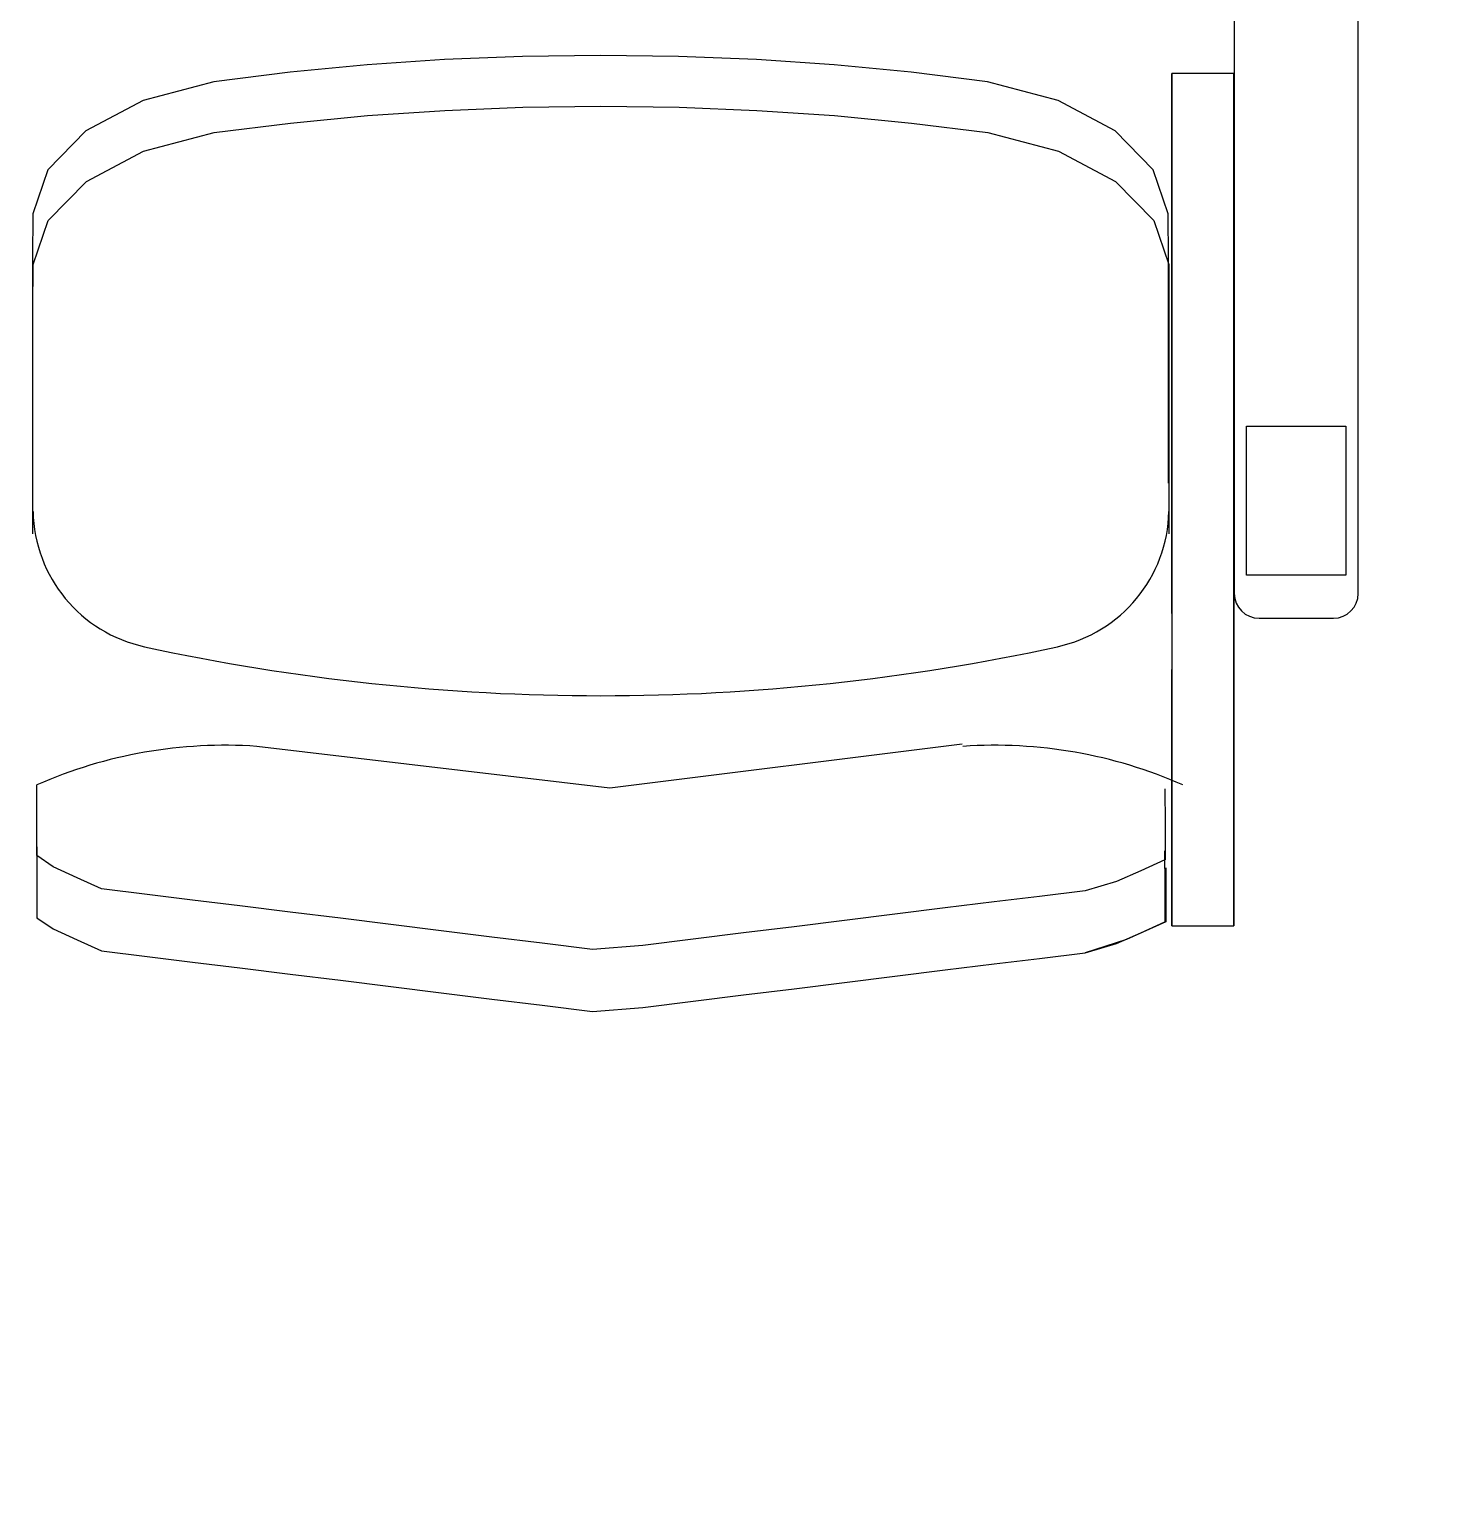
# Model space of a CAD drawing. Header units: millimetres. Extents: x 1210 to 64966, y 534 to 90439.
# Drawn here: x 5547 to 6666, y 43403 to 44565 of the extents above; entities that cross this region are included whole.
import ezdxf

# ---------------------------------------------------------------- set-up
doc = ezdxf.new("R2010")
doc.units = ezdxf.units.MM
doc.layers.add('ARREDI', color=8, linetype='Continuous')
doc.layers.add('RETINI', color=8, linetype='Continuous')

msp = doc.modelspace()

# ---------------------------------------------------------------- hatches: boundary and pattern name
at = {"layer": 'RETINI'}
h = msp.add_hatch(dxfattribs=at)
h.set_pattern_fill('ANSI31', color=256, scale=990, angle=270, style=0)
h.set_pattern_definition([(315, (-385059.34, 422084.75), (87.504464, 87.504464), [])])
h.paths.add_polyline_path([(19624, 32169, 1), (19624, 31670.1, 1)])
h.paths.add_polyline_path([(28336, 31670.1, 1), (28336, 32169, 1)])
h.paths.add_polyline_path([(18881.5, 15334.9), (18881.5, 13948.9), (20267.5, 13948.9), (20267.5, 15334.9)])
h.paths.add_polyline_path([(63481, 41322.4), (63481, 40431.4), (64372, 40431.4), (64372, 41322.4)])
h.paths.add_polyline_path([(63481, 32313.4), (63481, 31422.4), (64372, 31422.4), (64372, 32313.4)])
h.paths.add_polyline_path([(63481, 23700.4), (63481, 22809.4), (64372, 22809.4), (64372, 23700.4)])
h.paths.add_polyline_path([(63481, 15057.6), (63481, 14978.5), (63481, 14166.6), (64372, 14166.6), (64372, 15057.6)])
h.paths.add_polyline_path([(54967, 15057.6), (54967, 14166.6), (55858, 14166.6), (55858, 15057.6)])
h.paths.add_polyline_path([(42661.3, 15057.6), (42661.3, 14562.6), (42898.9, 14562.6), (42898.9, 14820), (45067, 14820), (45067, 15057.6)])
h.paths.add_polyline_path([(42661.3, 14562.6), (42661.3, 14067.6), (45067, 14067.6), (45067, 14166.6), (45067, 14562.6)])
h.paths.add_polyline_path([(45067, 15057.6), (45067, 14166.6), (45958, 14166.6), (45958, 15057.6)])
h.paths.add_polyline_path([(45958, 15097.3), (45958, 15057.6), (45958, 14166.6), (45958, 13513.3), (46453, 13513.3), (46453, 15097.3)])
h.paths.add_polyline_path([(30811, 2316.4), (30811, 534.4), (31405, 534.4), (31405, 2316.4)])
h.paths.add_polyline_path([(35315.5, 17156.5), (35315.5, 14948.8), (36454, 14948.8), (36454, 15186.4), (35553.1, 15186.4), (35553.1, 16879.3), (37206.4, 16879.3), (37206.4, 15186.4), (37444, 15186.4), (37444, 17156.5)])
h.paths.add_polyline_path([(36454, 15186.4), (36454, 14097.4), (37543, 14097.4), (37543, 15186.4)])
h.paths.add_polyline_path([(37543, 15107.1), (37543, 14820), (38215.7, 14820), (38215.7, 14562.6), (38453.3, 14562.6), (38453.3, 15107.1)])
h.paths.add_polyline_path([(37543, 14562.6), (37543, 14097.4), (37543, 14067.6), (38453.3, 14067.6), (38453.3, 14562.6)])
h.paths.add_polyline_path([(37048, 14097.4), (37048, 11325.4), (37543, 11325.4), (37543, 14097.4)])
h.paths.add_polyline_path([(36553, 14097.4), (36553, 11325.4), (36790.6, 11325.4), (36790.6, 14097.4)])
h.paths.add_polyline_path([(36553, 11325.4), (36553, 10731.4), (38335, 10731.4), (38335, 11325.4)])
h.paths.add_polyline_path([(36553, 6820.9), (36553, 6226.9), (38335, 6226.9), (38335, 6820.9)])
h.paths.add_polyline_path([(36454, 2316.4), (36454, 1227.4), (37543, 1227.4), (37543, 2316.4)])
h.paths.add_polyline_path([(36454, 1227.4), (36454, 534.4), (37147, 534.4), (37147, 1227.4)])
h.paths.add_polyline_path([(37543, 2316.4), (37543, 1722.4), (38335, 1722.4), (38335, 2316.4)])
h.paths.add_polyline_path([(36553, 23700.4), (36553, 22809.4), (37444, 22809.4), (37444, 23700.4)], flags=17)
h.paths.add_polyline_path([(35315.5, 25581.4), (35315.5, 20878.9), (37444, 20878.9), (37444, 22809.4), (37206.4, 22809.4), (37206.4, 21116.5), (35553.1, 21116.5), (35553.1, 23700.4), (35553.1, 25343.8), (37206.4, 25343.8), (37206.4, 23700.4), (37444, 23700.4), (37444, 25581.4)])
h.paths.add_polyline_path([(10417, 41421.4), (10417, 40431.4), (11407, 40431.4), (11407, 41421.4)])
h.paths.add_polyline_path([(10714, 41627.7), (10714, 41421.4), (11110, 41421.4), (11110, 41627.7)])
h.paths.add_polyline_path([(16802.5, 41422), (16802.5, 40431.4), (17000.5, 40431.4), (19030, 40431.4), (19030, 40703), (17764, 40703), (17764, 40626.6), (17000.5, 40626.6), (17000.5, 41260.2), (17764, 41260.2), (17764, 41183.8), (19030, 41183.8), (19030, 41422)])
h.paths.add_polyline_path([(13783, 41183.8), (13783, 40703), (14624.5, 40703), (14624.5, 41183.8)], flags=16)
h.paths.add_polyline_path([(2744.5, 40703), (2744.5, 40465.4), (4724.5, 40465.4), (4724.5, 40431.4), (4922.5, 40431.4), (4922.5, 41421.4), (2744.5, 41421.4), (2744.5, 41183.8), (3961.1, 41183.8), (3961.1, 41260.2), (4724.5, 41260.2), (4724.5, 40626.6), (3961.1, 40626.6), (3961.1, 40703)])
h.paths.add_polyline_path([(6902.5, 41422), (6902.5, 40431.4), (7100.5, 40431.4), (8140, 40431.4), (8140, 41422)])
h.paths.add_polyline_path([(7100.5, 41183.8), (7942, 41183.8), (7942, 40703), (7100.5, 40703)], flags=16)
h.paths.add_polyline_path([(7100.5, 41183.8), (7100.5, 40703), (7942, 40703), (7942, 41183.8)], flags=0)
h.paths.add_polyline_path([(13585, 41422), (13585, 40431.4), (13783, 40431.4), (14822.5, 40431.4), (14822.5, 41422)])
h.paths.add_polyline_path([(13783, 40703), (13783, 41183.8), (14624.5, 41183.8), (14624.5, 40703)], flags=0)
h.paths.add_polyline_path([(20168.5, 41421.4), (20168.5, 41248.2), (20555.8, 41248.2), (20555.8, 41421.4), (20506.3, 41421.4), (20506.3, 41392.9), (20481.6, 41392.9), (20481.6, 41421.4), (20432.1, 41421.4), (20432.1, 41392.9), (20407.3, 41392.9), (20407.3, 41421.4)])
h.paths.add_polyline_path([(20407.3, 43756.7), (20407.3, 43728.1), (20357.8, 43728.1), (20357.8, 41421.4), (20407.3, 41421.4), (20407.3, 41392.9), (20432.1, 41392.9), (20432.1, 41421.4), (20481.6, 41421.4), (20481.6, 41392.9), (20506.3, 41392.9), (20506.3, 41421.4), (20555.8, 41421.4), (20555.8, 43728.1), (20506.3, 43728.1), (20506.3, 43756.7), (20481.6, 43756.7), (20481.6, 43728.1), (20432.1, 43728.1), (20432.1, 43756.7)])
h.paths.add_polyline_path([(20432.1, 46208.1), (20432.1, 46236.6), (20407.3, 46236.6), (20407.3, 46208.1), (20357.8, 46208.1), (20357.8, 43901.4), (20407.3, 43901.4), (20407.3, 43872.8), (20432.1, 43872.8), (20432.1, 43901.4), (20481.6, 43901.4), (20481.6, 43872.8), (20506.3, 43872.8), (20506.3, 43901.4), (20555.8, 43901.4), (20555.8, 46208.1), (20506.3, 46208.1), (20506.3, 46236.6), (20481.6, 46236.6), (20481.6, 46208.1)])
h.paths.add_polyline_path([(20432.1, 43901.4), (20432.1, 43872.8), (20407.3, 43872.8), (20407.3, 43901.4), (20357.8, 43901.4), (20357.8, 43728.1), (20407.3, 43728.1), (20407.3, 43756.7), (20432.1, 43756.7), (20432.1, 43728.1), (20481.6, 43728.1), (20481.6, 43756.7), (20506.3, 43756.7), (20506.3, 43728.1), (20555.8, 43728.1), (20555.8, 43901.4), (20506.3, 43901.4), (20506.3, 43872.8), (20481.6, 43872.8), (20481.6, 43901.4)])
h.paths.add_polyline_path([(20357.8, 46381.3), (20357.8, 46208.1), (20407.3, 46208.1), (20407.3, 46236.6), (20432.1, 46236.6), (20432.1, 46208.1), (20481.6, 46208.1), (20481.6, 46236.6), (20506.3, 46236.6), (20506.3, 46208.1), (20555.8, 46208.1), (20555.8, 46381.3)])
h.paths.add_polyline_path([(20357.8, 46604.1), (20357.8, 46430.8), (20555.8, 46430.8), (20555.8, 46604.1)])
h.paths.add_polyline_path([(20357.8, 49192.9), (20357.8, 49019.7), (20555.8, 49019.7), (20555.8, 49192.9)])
h.paths.add_polyline_path([(19129, 41421.4), (19129, 40431.4), (20119, 40431.4), (20119, 41421.4)])
h.paths.add_polyline_path([(22304.1, 57162.4), (22304.1, 56658.3), (23426.8, 56658.3), (23426.8, 56816.7), (22462.5, 56816.7), (22462.5, 57162.4)])
h.paths.add_polyline_path([(20357.8, 57162.4), (20357.8, 49242.4), (24260.9, 49242.4), (24260.9, 49539.4), (23664.4, 49539.4), (23664.4, 51356.3), (23426.8, 51356.3), (23426.8, 49539.4), (20654.8, 49539.4), (20654.8, 51667.7), (20654.8, 53311.3), (20753.8, 53311.3), (20753.8, 53548.9), (20654.8, 53548.9), (20654.8, 57063.4), (20654.8, 57162.4)])
h.paths.add_polyline_path([(22495, 58053.4), (22495, 57162.4), (23386, 57162.4), (23386, 58053.4)])
h.paths.add_polyline_path([(23386, 58152.4), (23386, 58053.4), (23386, 57648.4), (23559.5, 57648.4), (23559.5, 57162.4), (24054.5, 57162.4), (24054.5, 58152.4)])
h.paths.add_polyline_path([(23426.8, 57162.4), (23426.8, 57112.9), (23426.8, 56816.7), (23426.8, 56658.3), (23426.8, 52754.9), (23664.4, 52754.9), (23664.4, 55709.6), (24054.5, 55709.6), (24054.5, 57162.4)])
h.paths.add_polyline_path([(22139.8, 53548.9), (22139.8, 53311.3), (23426.8, 53311.3), (23426.8, 53548.9)], flags=17)
h.paths.add_polyline_path([(12397, 58053.4), (12397, 57162.4), (13288, 57162.4), (13288, 58053.4)])
h.paths.add_polyline_path([(13288, 57400), (13288, 57162.4), (22495, 57162.4), (22495, 57400)])
h.paths.add_polyline_path([(13288, 58152.4), (13288, 58053.4), (13288, 57648.4), (22495, 57648.4), (22495, 58053.4), (22495, 58152.4)])
h.paths.add_polyline_path([(2596, 58152.4), (2596, 58053.4), (2596, 57648.4), (12397, 57648.4), (12397, 58053.4), (12397, 58152.4)])
h.paths.add_polyline_path([(1705, 57162.4), (1507, 57162.4), (1507, 55295.4), (2695, 55295.4), (2695, 57162.4), (12397, 57162.4), (12397, 57400), (2596, 57400), (2596, 57162.4), (2457.4, 57162.4), (2457.4, 55542.9), (2002, 55542.9), (2002, 57162.4)])
h.paths.add_polyline_path([(33493.9, 41708.5), (33493.9, 41421.4), (34087.9, 41421.4), (34087.9, 41708.5)], flags=17)
h.paths.add_polyline_path([(27742, 41708.5), (27742, 41421.4), (28092.4, 41421.4), (28092.4, 41627.7), (28488.4, 41627.7), (28488.4, 41421.4), (28831, 41421.4), (33493.9, 41421.4), (33493.9, 41708.5)], flags=17)
h.paths.add_polyline_path([(27841, 41421.4), (27841, 40431.4), (28831, 40431.4), (28831, 41421.4)], flags=17)
h.paths.add_polyline_path([(37910, 57063.4), (37910, 56063.5), (37206.4, 56063.5), (37206.4, 55092.9), (34375, 55092.9), (34375, 54855.3), (37444, 54855.3), (37444, 55825.9), (37493.5, 55825.9), (38147.6, 55825.9), (38147.6, 57063.4)])
h.paths.add_polyline_path([(36553, 50331.4), (36553, 49440.4), (37444, 49440.4), (37444, 50331.4)])
h.paths.add_polyline_path([(36553, 52736.7), (36553, 50331.4), (36681.7, 50331.4), (36681.7, 52736.7)], flags=17)
h.paths.add_polyline_path([(36040.9, 52974.3), (36040.9, 52736.7), (37206.4, 52736.7), (37206.4, 50331.4), (37444, 50331.4), (37444, 52974.3)])
h.paths.add_polyline_path([(36553, 46472.6), (36553, 44318), (36682.1, 44318.3), (36683.5, 46615.2)])
h.paths.add_polyline_path([(37315.3, 47306.1), (37315.3, 44318), (37493.5, 44318), (37493.5, 47501)])
h.paths.add_polyline_path([(37206.4, 47187.1), (37206.4, 44318), (37315.3, 44318), (37315.3, 47306.1)])
h.paths.add_polyline_path([(36553, 49440.4), (36553, 46472.6), (37444, 47446.9), (37444, 49440.4), (37206.4, 49440.4), (37206.4, 47480.5), (36681.7, 46906.7), (36681.7, 49440.4)])
h.paths.add_polyline_path([(36553, 44318), (36553, 41322.4), (36681.7, 41322.4), (36681.7, 43128.7), (36681.7, 43762.3), (36681.7, 44120), (37206.4, 44120), (37206.4, 43844.6), (37315.3, 43844.6), (37315.3, 44318), (37206.4, 44318)])
h.paths.add_polyline_path([(37315.3, 44318), (37315.3, 43844.6), (37343.5, 43844.6), (37343.5, 43046.4), (37206.4, 43046.4), (37206.4, 41322.4), (37444, 41322.4), (37444, 44318)])
h.paths.add_polyline_path([(36553, 41322.4), (36553, 41316.1), (36553, 40431.4), (36559.4, 40431.4), (37444, 40431.4), (37444, 41322.4)])
h.paths.add_polyline_path([(37206.4, 36562.4), (37206.4, 32313.4), (37315.3, 32313.4), (37315.3, 36562.4)], flags=16)
h.paths.add_polyline_path([(35553.1, 38194), (35553.1, 40431.4), (35266, 40431.4), (35266, 37956.4), (35424.4, 37956.4), (35424.4, 34194.4), (35315.5, 34194.4), (35315.5, 29343.4), (37444, 29343.4), (37444, 31422.4), (37206.4, 31422.4), (37206.4, 29581), (35553.1, 29581), (35553.1, 33956.8), (35662, 33956.8), (35662, 38194)])
h.paths.add_polyline_path([(36553, 32313.4), (36553, 31422.4), (37444, 31422.4), (37444, 32313.4)], flags=17)
h.paths.add_polyline_path([(37206.4, 40431.4), (37206.4, 37360.5), (37343.5, 37360.5), (37343.5, 36562.4), (37315.3, 36562.4), (37315.3, 32313.4), (37444, 32313.4), (37444, 40431.4)], flags=16)
h.paths.add_polyline_path([(28092.4, 53804.1), (28092.4, 53311.3), (30424.9, 53311.3), (30424.9, 53053.7), (30662.5, 53053.7), (30662.5, 53311.3), (34087.9, 53311.3), (34087.9, 53548.9), (30761.5, 53548.9), (30761.5, 53804.1), (30523.9, 53804.1), (30523.9, 53548.9), (28330, 53548.9), (28330, 53804.1)], flags=17)
h.paths.add_polyline_path([(30523.9, 57112.9), (30523.9, 55190.1), (30761.5, 55190.1), (30761.5, 57112.9)], flags=17)
h.paths.add_polyline_path([(27668, 57112.9), (27668, 55680.6), (28092.4, 55680.6), (28092.4, 55190.1), (28330, 55190.1), (28330, 56857.1), (28092.4, 56857.1), (28092.4, 57112.9)], flags=17)
h.paths.add_polyline_path([(28120.2, 57112.9), (28092.4, 57112.9), (28092.4, 56857.1), (28488.4, 56857.1), (28488.4, 57112.9)], flags=17)
h.paths.add_polyline_path([(27668, 58399.9), (27668, 58201.9), (33484, 58201.9), (38405, 58201.9), (38405, 58399.9)])
h.paths.add_polyline_path([(33484, 58152.4), (33484, 58053.4), (33484, 57657.4), (37910, 57657.4), (37910, 57063.4), (38147.6, 57063.4), (38197.1, 57063.4), (38405, 57063.4), (38405, 58152.4)])
h.paths.add_polyline_path([(33484, 57400), (33484, 57162.4), (34087.9, 57162.4), (34087.9, 57112.9), (34087.9, 55825.9), (34087.9, 49539.4), (30662.5, 49539.4), (30662.5, 51667.7), (30424.9, 51667.7), (30424.9, 49539.4), (28330, 49539.4), (28092.4, 49539.4), (27428.9, 49539.4), (27428.9, 49242.4), (34087.9, 49242.4), (34087.9, 40431.4), (36553, 40431.4), (36553, 40718.5), (34375, 40718.5), (34375, 52742.5), (34654.9, 52742.5), (34654.9, 52974.3), (34375, 52974.3), (34375, 57400)])
h.paths.add_polyline_path([(27668, 58152.4), (27668, 57162.4), (28163, 57162.4), (28163, 57657.4), (32593, 57657.4), (32593, 58053.4), (32593, 58152.4)])
h.paths.add_polyline_path([(28163, 57400), (28163, 57162.4), (32593, 57162.4), (32593, 57400)], flags=17)
h.paths.add_polyline_path([(32593, 58053.4), (32593, 57162.4), (33484, 57162.4), (33484, 58053.4)])
h.paths.add_polyline_path([(32818.4, 64323.6), (32818.4, 63927.6), (33214.4, 63927.6), (33214.4, 64323.6)], flags=16)
h.paths.add_polyline_path([(43015.4, 64323.6), (43015.4, 63927.6), (43411.4, 63927.6), (43411.4, 64323.6)], flags=16)
h.paths.add_polyline_path([(22736.6, 64323.6), (22736.6, 63927.6), (23132.6, 63927.6), (23132.6, 64323.6)])
h.paths.add_polyline_path([(22736.6, 64370.5), (22736.6, 64323.6), (23132.6, 64323.6), (23132.6, 63927.6), (22736.6, 63927.6), (22736.6, 63875.5), (63530.5, 63875.5), (63530.5, 64370.5)])
h.paths.add_polyline_path([(32818.4, 64323.6), (33214.4, 64323.6), (33214.4, 63927.6), (32818.4, 63927.6)], flags=0)
h.paths.add_polyline_path([(43015.4, 64323.6), (43411.4, 64323.6), (43411.4, 63927.6), (43015.4, 63927.6)], flags=0)
h.paths.add_polyline_path([(54148.2, 64323.6), (54544.2, 64323.6), (54544.2, 63927.6), (54148.2, 63927.6)], flags=16)
h.paths.add_polyline_path([(54193.7, 64266.8), (54193.7, 64286.6), (54510.5, 64286.6), (54510.5, 64266.8), (54387.7, 64266.8, 0.414214), (54358, 64237.1), (54358, 64019.3, 0.414214), (54387.7, 63989.6), (54510.5, 63989.6), (54510.5, 63969.8), (54193.7, 63969.8), (54193.7, 63989.6), (54316.4, 63989.6, 0.414214), (54346.1, 64019.3), (54346.1, 64237.1, 0.414214), (54316.4, 64266.8)], flags=0)
h.paths.add_polyline_path([(54274, 58152.4), (54274, 58053.4), (54274, 57657.4), (63481, 57657.4), (63481, 58053.4), (63481, 58152.4)])
h.paths.add_polyline_path([(54274, 57400), (54274, 57162.4), (63481, 57162.4), (63481, 57400)])
h.paths.add_polyline_path([(53383, 58053.4), (53383, 57162.4), (54274, 57162.4), (54274, 58053.4)])
h.paths.add_polyline_path([(43285, 58053.4), (43285, 57162.4), (44176, 57162.4), (44176, 58053.4)])
h.paths.add_polyline_path([(44176, 58152.4), (44176, 58053.4), (44176, 57657.4), (53383, 57657.4), (53383, 58053.4), (53383, 58152.4)])
h.paths.add_polyline_path([(44176, 57400), (44176, 57162.4), (53383, 57162.4), (53383, 57400)])
h.paths.add_polyline_path([(41532, 58152.4), (41532, 57112.9), (42027, 57112.9), (42027, 57301), (42027, 57657.4), (43285, 57657.4), (43285, 58053.4), (43285, 58152.4)])
h.paths.add_polyline_path([(42027, 57400), (42027, 57162.4), (43285, 57162.4), (43285, 57400)])
h.paths.add_polyline_path([(41789.4, 57112.9), (41789.4, 55825.9), (63431.5, 55825.9), (63431.5, 56063.5), (42027, 56063.5), (42027, 57112.9)])
h.paths.add_polyline_path([(63382, 49318.2), (63382, 48922.2), (64966, 48922.2), (64966, 48922.4), (64966, 49318.2)])
h.paths.add_polyline_path([(63481, 50331.4), (63481, 49440.4), (64372, 49440.4), (64372, 50331.4)])
h.paths.add_polyline_path([(63481, 58053.4), (63481, 57162.4), (64372, 57162.4), (64372, 58053.4)])
h.paths.add_polyline_path([(63481, 57162.4), (63481, 50331.4), (63718.6, 50331.4), (63718.6, 57162.4)])
h.paths.add_polyline_path([(63976, 57162.4), (63976, 50331.4), (64372, 50331.4), (64471, 50331.4), (64471, 57162.4), (64372, 57162.4)])
h.paths.add_polyline_path([(63580, 64313.4), (63580, 63521.4), (64372, 63521.4), (64372, 64313.4)])
h.paths.add_polyline_path([(63580, 63521.4), (63580, 58795.9), (63817.6, 58795.9), (63817.6, 63521.4)])
h.paths.add_polyline_path([(63976, 63521.4), (63976, 58795.9), (64471, 58795.9), (64471, 63521.4), (64372, 63521.4)])
h.paths.add_polyline_path([(63530.5, 58795.9), (63530.5, 58399.9), (64520.5, 58399.9), (64520.5, 58795.9)])
h.paths.add_polyline_path([(63580, 90389.6), (63580, 89597.6), (64372, 89597.6), (64372, 90389.6)])
h.paths.add_polyline_path([(63580, 89597.6), (63580, 81624.7), (63817.6, 81624.7), (63817.6, 89597.6)])
h.paths.add_polyline_path([(63976, 89597.6), (63976, 81624.7), (64372, 81624.7), (64471, 81624.7), (64471, 89597.6), (64372, 89597.6)])
h.paths.add_polyline_path([(63580, 81624.7), (63580, 80832.7), (64372, 80832.7), (64372, 81624.7)])
h.paths.add_polyline_path([(63580, 80832.7), (63580, 64313.4), (63817.6, 64313.4), (63817.6, 80832.7)])
h.paths.add_polyline_path([(63976, 80832.7), (63976, 64313.4), (64372, 64313.4), (64471, 64313.4), (64471, 80832.7), (64372, 80832.7)])
h.paths.add_polyline_path([(53267.5, 90389.6), (53267.5, 90092.6), (53267.5, 89597.6), (54059.5, 89597.6), (54059.5, 90389.6)])
h.paths.add_polyline_path([(32642.5, 81624.7), (32642.5, 80832.7), (33434.5, 80832.7), (33434.5, 81624.7)])
h.paths.add_polyline_path([(42955, 81624.7), (42955, 80832.7), (43747, 80832.7), (43747, 81624.7)])
h.paths.add_polyline_path([(42955, 90389.6), (42955, 89597.6), (43747, 89597.6), (43747, 90389.6)])
h.paths.add_polyline_path([(22330, 73704.7), (22330, 72912.7), (23122, 72912.7), (23122, 73704.7)])
h.paths.add_polyline_path([(22627, 81624.7), (22627, 81479.6), (22330, 81479.6), (22330, 80832.7), (23122, 80832.7), (23122, 80938.5), (23122, 81624.7)])
h.paths.add_polyline_path([(22330, 81624.7), (22330, 81479.6), (22627, 81479.6), (22627, 81624.7)])
h.paths.add_polyline_path([(12017.5, 73704.7), (12017.5, 72912.7), (12809.5, 72912.7), (12809.5, 73704.7)])
h.paths.add_polyline_path([(2259.4, 72859.8), (2259.4, 59340.4), (2497, 59340.4), (2497, 72859.8)])
h.paths.add_polyline_path([(1705, 73651.8), (1705, 72859.8), (2497, 72859.8), (2497, 73651.8)])
h.paths.add_polyline_path([(1705, 58053.4), (1705, 57162.4), (2596, 57162.4), (2596, 58053.4)])
h.paths.add_polyline_path([(1705, 59340.4), (1705, 58548.4), (2497, 58548.4), (2497, 59340.4)])
h.paths.add_polyline_path([(1705, 72859.8), (1606, 72859.8), (1606, 59340.4), (1705, 59340.4), (2101, 59340.4), (2101, 72859.8)])
h.paths.add_polyline_path([(1507, 46642.8), (1507, 45435), (2695, 45435), (2695, 46642.8)])
h.paths.add_polyline_path([(2002, 46395.3), (2457.4, 46395.3), (2457.4, 45682.5), (2002, 45682.5)], flags=0)
h.paths.add_polyline_path([(2002, 46395.3), (2002, 45682.5), (2457.4, 45682.5), (2457.4, 46395.3)], flags=16)
h.paths.add_polyline_path([(1507, 49929.6), (1507, 48721.8), (2695, 48721.8), (2695, 49929.6)])
h.paths.add_polyline_path([(2002, 49682.1), (2457.4, 49682.1), (2457.4, 48969.3), (2002, 48969.3)], flags=16)
h.paths.add_polyline_path([(2002, 49682.1), (2002, 48969.3), (2457.4, 48969.3), (2457.4, 49682.1)], flags=16)
h.paths.add_polyline_path([(1507, 53216.4), (1507, 52008.6), (2695, 52008.6), (2695, 53216.4)])
h.paths.add_polyline_path([(2002, 52968.9), (2457.4, 52968.9), (2457.4, 52256.1), (2002, 52256.1)], flags=0)
h.paths.add_polyline_path([(2002, 52968.9), (2002, 52256.1), (2457.4, 52256.1), (2457.4, 52968.9)], flags=16)
h.paths.add_polyline_path([(1606, 41421.4), (1606, 40332.4), (2695, 40332.4), (2695, 41421.4)])
h.paths.add_polyline_path([(1507, 43356), (1507, 41421.4), (1606, 41421.4), (1606, 41421.4), (2002, 41421.4), (2002, 43108.5), (2457.4, 43108.5), (2457.4, 41421.4), (2695, 41421.4), (2695, 43356)])
h.paths.add_polyline_path([(2457.4, 40332.4), (2457.4, 36309.1), (2516.8, 36309.1), (2516.8, 40332.4)], flags=16)
h.paths.add_polyline_path([(1883.2, 40332.4), (1883.2, 36309.1), (2002, 36309.1), (2002, 40332.4)], flags=17)
h.paths.add_polyline_path([(2516.8, 40332.4), (2516.8, 36309.1), (2564.5, 36309.1), (2564.5, 35455.7), (2457.4, 35455.7), (2457.4, 32412.3), (2695, 32412.3), (2695, 40332.4)])
h.paths.add_polyline_path([(1606, 32412.3), (1606, 31323.3), (2695, 31323.3), (2695, 32412.3)])
h.paths.add_polyline_path([(1606, 40332.4), (1507, 40332.4), (1507, 32412.3), (1606, 32412.3), (2002, 32412.3), (2002, 35455.7), (1835.5, 35455.7), (1835.5, 36309.1), (1883.2, 36309.1), (1883.2, 40332.4)])
h.paths.add_polyline_path([(1606, 31323.3), (1507, 31323.3), (1507, 23799.4), (1606, 23799.4), (1883.2, 23799.4), (1883.2, 27426.6), (1835.5, 27426.6), (1835.5, 28280), (2002, 28280), (2002, 31323.3)])
h.paths.add_polyline_path([(1883.2, 27426.6), (1883.2, 23799.4), (2002, 23799.4), (2002, 27426.6)])
h.paths.add_polyline_path([(2457.4, 27426.6), (2457.4, 23799.4), (2516.8, 23799.4), (2516.8, 27426.6)])
h.paths.add_polyline_path([(2457.4, 31323.3), (2457.4, 28280), (2564.5, 28280), (2564.5, 27426.6), (2516.8, 27426.6), (2516.8, 23799.4), (2695, 23799.4), (2695, 31323.3)])
h.paths.add_polyline_path([(1606, 22710.4), (1507, 22710.4), (1507, 15186.4), (1606, 15186.4), (2002, 15186.4), (2002, 22710.4)])
h.paths.add_polyline_path([(2457.4, 22710.4), (2457.4, 15186.4), (2695, 15186.4), (2695, 22710.4)])
h.paths.add_polyline_path([(1606, 15186.4), (1606, 14097.4), (2002, 14097.4), (2695, 14097.4), (2695, 15186.4)])
h.paths.add_polyline_path([(1606, 23799.4), (1606, 22710.4), (2695, 22710.4), (2695, 23799.4)])
h.paths.add_polyline_path([(1210, 5979.4), (1210, 5385.4), (2794, 5385.4), (2794, 5979.4)])
h.paths.add_polyline_path([(1210, 10719.7), (1210, 5979.4), (2794, 5979.4), (2794, 9467.1), (2695, 9490.1), (2794, 9490.1), (2794, 10719.7)])
h.paths.add_polyline_path([(1606, 11313.7), (1210, 11313.7), (1210, 10731.9), (1210, 10719.7), (2794, 10719.7), (2794, 11313.7)])
h.paths.add_polyline_path([(1507, 14097.4), (1507, 11313.7), (1606, 11313.7), (2002, 11313.7), (2002, 14097.4)])
h.paths.add_polyline_path([(2457.4, 14097.4), (2457.4, 11313.7), (2695, 11313.7), (2695, 14097.4)])
h.paths.add_polyline_path([(1606, 2316.4), (1606, 1227.4), (2695, 1227.4), (2695, 2316.4)])
h.paths.add_polyline_path([(1507, 5385.4), (1507, 2316.4), (1606, 2316.4), (2002, 2316.4), (2002, 5385.4)])
h.paths.add_polyline_path([(2457.4, 5385.4), (2457.4, 2316.4), (2695, 2316.4), (2695, 5385.4)])
h.paths.add_polyline_path([(2695, 1623.4), (2695, 1227.4), (2695, 1128.4), (7843, 1128.4), (7843, 1623.4)])
h.paths.add_polyline_path([(2695, 2316.4), (2695, 2078.8), (7843, 2078.8), (7843, 2316.4)])
h.paths.add_polyline_path([(25663, 534.4), (25663, 2316.4), (25069, 2316.4), (25069, 534.4), (25118.5, 534.4)])
h.paths.add_polyline_path([(19921, 534.4), (19921, 2316.4), (19327, 2316.4), (19327, 534.4), (19376.5, 534.4)])
h.paths.add_polyline_path([(14179, 534.4), (14179, 2316.4), (13585, 2316.4), (13585, 534.4), (13634.5, 534.4)])
h.paths.add_polyline_path([(8437, 534.4), (8437, 2316.4), (7843, 2316.4), (7843, 534.4)])
h.paths.add_polyline_path([(2457.4, 15195.4), (2002, 15195.4), (2002, 15186.4), (2457.4, 15186.4)])

# ---------------------------------------------------------------- linework, layer by layer
at = {"layer": 'ARREDI'}
for p, q in [((6509.4, 44648.8, -1423.9), (6509.4, 44114.2, -1423.9)), ((6608.4, 44114.2, -1423.9), (6608.4, 44648.8, -1423.9)), ((6529.2, 44094.4, -1423.9), (6588.6, 44094.4, -1423.9)), ((6011, 43958.9, -383.6), (5729.1, 43992.1, -383.6)), ((6292.3, 43993.8, -383.6), (6011, 43958.9, -383.6)), ((6454.8, 43895.2, -182), (6454.8, 43873.7, -88.5)), ((6454.8, 43873.7, -88.5), (6454.8, 43852.1, 5)), ((6454.8, 43852.1, 5), (6423.4, 43838, 60.8)), ((6423.4, 43838, 60.8), (6390.3, 43827.4, 102.8))]:
    msp.add_line(p, q, dxfattribs=at)
msp.add_lwpolyline([(6459.7, 43848.8), (6509.2, 43848.8), (6509.2, 44529.3), (6459.7, 44529.3)], close=True, dxfattribs=at)
at = {"layer": 'ARREDI', "elevation": -1423.9}
msp.add_lwpolyline([(6598.5, 44247.6), (6598.5, 44128.8), (6519.3, 44128.8), (6519.3, 44247.6)], close=True, dxfattribs=at)
at = {"layer": 'ARREDI'}
for centre, radius, start, end in [((5663.5, 44182.1, -638.2), 113, 181.2464, 257.7753), ((6344.3, 44182.1, -450.2), 113, 282.2247, 358.7536), ((6529.2, 44114.2, -1423.9), 19.8, 180, 270), ((6588.6, 44114.2, -1423.9), 19.8, 270, 0), ((6003.9, 45752.4, -450.2), 1719.8, 257.769, 282.231), ((5703.7, 43621, -244.9), 372, 86.0776, 113.7817), ((6318.3, 43621, -244.9), 372, 66.2183, 93.9224)]:
    msp.add_arc(centre, radius, start, end, dxfattribs=at)
for points, invisible_edges in [([(5756, 44489.7, -9.2), (5817.5, 44495.6, -0.9), (5817.2, 44536.1, -29.4), (5755.7, 44530.2, -37.7)], 10), ([(5817.5, 44495.6, -0.9), (5879.4, 44499.8, 5), (5879.1, 44540.3, -23.4), (5817.2, 44536.1, -29.4)], 10), ([(5879.4, 44499.8, 5), (5941.6, 44502.3, 8.6), (5941.3, 44542.8, -19.9), (5879.1, 44540.3, -23.4)], 10), ([(5941.6, 44502.3, 8.6), (6003.9, 44503.1, 9.8), (6003.6, 44543.6, -18.7), (5941.3, 44542.8, -19.9)], 10), ([(6003.9, 44503.1, 9.8), (6066.2, 44502.3, 8.6), (6065.9, 44542.8, -19.9), (6003.6, 44543.6, -18.7)], 10), ([(6066.2, 44502.3, 8.6), (6128.4, 44499.8, 5), (6128.1, 44540.3, -23.4), (6065.9, 44542.8, -19.9)], 10), ([(6128.4, 44499.8, 5), (6190.3, 44495.6, -0.9), (6190, 44536.1, -29.4), (6128.1, 44540.3, -23.4)], 10), ([(6190.3, 44495.6, -0.9), (6251.8, 44489.7, -9.2), (6251.5, 44530.2, -37.7), (6190, 44536.1, -29.4)], 10), ([(5638.7, 44467.2, -41.2), (5695.1, 44482.2, -20), (5694.8, 44522.6, -48.5), (5638.4, 44507.7, -69.7)], 10), ([(5695.1, 44482.2, -20), (5756, 44489.7, -9.2), (5755.7, 44530.2, -37.7), (5694.8, 44522.6, -48.5)], 10), ([(6251.8, 44489.7, -9.2), (6312.7, 44482.2, -20), (6312.4, 44522.6, -48.5), (6251.5, 44530.2, -37.7)], 10), ([(6312.7, 44482.2, -20), (6369.1, 44467.2, -41.2), (6368.8, 44507.7, -69.7), (6312.4, 44522.6, -48.5)], 10), ([(6459.7, 44529.3, -517.4), (6459.7, 44528.8, -522.3), (6459.7, 44527.4, -526.9)], 12), ([(6459.7, 44527.4, -507.9), (6459.7, 44528.8, -512.5), (6459.7, 44529.3, -517.4)], 12), ([(6459.7, 44527.4, -526.9), (6459.7, 44525.1, -531.2), (6459.7, 44522, -535)], 12), ([(6459.7, 44522, -499.8), (6459.7, 44525.1, -503.6), (6459.7, 44527.4, -507.9)], 12), ([(6459.7, 44522, -535), (6459.7, 44518.2, -538.1), (6459.7, 44513.9, -540.4)], 12), ([(6459.7, 44098.3, -491.4), (6459.7, 44518.2, -496.7), (6459.7, 44522, -499.8)], 13), ([(6509.2, 44529.3, -517.4), (6509.2, 44528.8, -512.5), (6509.2, 44527.4, -507.9)], 12), ([(6509.2, 44370.7, -543.6), (6509.2, 44528.8, -522.3), (6509.2, 44529.3, -517.4)], 13), ([(6509.2, 44370.7, -543.6), (6509.2, 44527.4, -526.9), (6509.2, 44528.8, -522.3)], 13), ([(6509.2, 44527.4, -507.9), (6509.2, 44525.1, -503.6), (6509.2, 44522, -499.8)], 12), ([(6509.2, 44370.7, -543.6), (6509.2, 44378.4, -542.8), (6509.2, 44527.4, -526.9)], 14), ([(6509.2, 44378.4, -542.8), (6509.2, 44525.1, -531.2), (6509.2, 44527.4, -526.9)], 13), ([(6509.2, 44378.4, -542.8), (6509.2, 44522, -535), (6509.2, 44525.1, -531.2)], 13), ([(6509.2, 44522, -499.8), (6509.2, 44518.2, -496.7), (6509.2, 44513.9, -494.4)], 12), ([(6509.2, 44378.4, -542.8), (6509.2, 44518.2, -538.1), (6509.2, 44522, -535)], 13), ([(6459.7, 44098.3, -491.4), (6459.7, 44513.9, -494.4), (6459.7, 44518.2, -496.7)], 13), ([(6459.7, 44513.9, -540.4), (6459.7, 44509.2, -541.8), (6459.7, 44504.4, -542.3)], 12), ([(6459.7, 44098.3, -491.4), (6459.7, 44498.1, -493.3), (6459.7, 44513.9, -494.4)], 14), ([(6459.7, 44498.1, -493.3), (6459.7, 44509.2, -493), (6459.7, 44513.9, -494.4)], 13), ([(6459.7, 44498.1, -493.3), (6459.7, 44504.3, -492.5), (6459.7, 44509.2, -493)], 13), ([(6509.2, 44378.4, -542.8), (6509.2, 44513.9, -540.4), (6509.2, 44518.2, -538.1)], 13), ([(6509.2, 44363.3, -545.8), (6509.2, 44370.7, -543.6), (6509.2, 44513.9, -494.4)], 14), ([(6509.2, 44513.9, -494.4), (6509.2, 44509.2, -493), (6509.2, 44504.3, -492.5)], 12), ([(6509.2, 44378.4, -542.8), (6509.2, 44509.2, -541.8), (6509.2, 44513.9, -540.4)], 13), ([(6509.2, 44378.4, -542.8), (6509.2, 44504.4, -542.3), (6509.2, 44509.2, -541.8)], 12), ([(5593.1, 44443, -75.6), (5638.7, 44467.2, -41.2), (5638.4, 44507.7, -69.7), (5592.8, 44483.5, -104.1)], 10), ([(6369.1, 44467.2, -41.2), (6414.7, 44443, -75.6), (6414.4, 44483.5, -104.1), (6368.8, 44507.7, -69.7)], 10), ([(6459.7, 44098.3, -491.4), (6459.7, 44504.4, -542.3), (6459.7, 44378.4, -542.8)], 13), ([(6459.7, 44498.1, -493.3), (6459.7, 44499.5, -493), (6459.7, 44504.3, -492.5)], 12), ([(6509.2, 44504.3, -492.5), (6509.2, 44499.5, -493), (6509.2, 44498.1, -493.3)], 12), ([(6509.2, 44363.3, -545.8), (6509.2, 44498.1, -493.3), (6509.2, 44098.3, -491.4)], 13), ([(5562.7, 44411.9, -119.9), (5593.1, 44443, -75.6), (5592.8, 44483.5, -104.1), (5562.4, 44452.4, -148.4)], 10), ([(6414.7, 44443, -75.6), (6445.1, 44411.9, -119.9), (6444.8, 44452.4, -148.4), (6414.4, 44483.5, -104.1)], 10), ([(5550.7, 44376.8, -169.8), (5562.7, 44411.9, -119.9), (5562.4, 44452.4, -148.4), (5550.4, 44417.3, -198.2)], 10), ([(6445.1, 44411.9, -119.9), (6457.1, 44376.8, -169.8), (6456.8, 44417.3, -198.2), (6444.8, 44452.4, -148.4)], 10), ([(5550.5, 44341, -220.7), (5550.7, 44376.8, -169.8), (5550.4, 44417.3, -198.2), (5550.2, 44381.5, -249.2)], 10), ([(6457.1, 44376.8, -169.8), (6457.3, 44341, -220.7), (6457, 44381.5, -249.2), (6456.8, 44417.3, -198.2)], 10), ([(5550.5, 44305.1, -271.7), (5550.5, 44341, -220.7), (5550.2, 44381.5, -249.2), (5550.2, 44345.6, -300.2)], 10), ([(6457.3, 44341, -220.7), (6457.3, 44305.1, -271.7), (6457, 44345.6, -300.2), (6457, 44381.5, -249.2)], 10), ([(6459.7, 44098.3, -491.4), (6459.7, 44378.4, -542.8), (6459.7, 44370.7, -543.6)], 13), ([(6459.7, 44210.7, -554.4), (6459.7, 44204.7, -549.5), (6459.7, 44370.7, -543.6)], 14), ([(6459.7, 44370.7, -543.6), (6459.7, 44215.6, -560.4), (6459.7, 44210.7, -554.4)], 13), ([(6459.7, 44370.7, -543.6), (6459.7, 44363.3, -545.8), (6459.7, 44215.6, -560.4)], 14), ([(6459.7, 44363.3, -545.8), (6459.7, 44219.2, -567.2), (6459.7, 44215.6, -560.4)], 13), ([(6459.7, 44363.3, -545.8), (6459.7, 44356.4, -549.5), (6459.7, 44219.2, -567.2)], 14), ([(6509.2, 44356.4, -549.5), (6509.2, 44363.3, -545.8), (6509.2, 44098.3, -491.4)], 14), ([(6459.7, 44356.4, -549.5), (6459.7, 44221.5, -574.7), (6459.7, 44219.2, -567.2)], 13), ([(6459.7, 44356.4, -549.5), (6459.7, 44350.4, -554.4), (6459.7, 44221.5, -574.7)], 14), ([(6459.7, 44350.4, -554.4), (6459.7, 44345.5, -560.4), (6459.7, 44239.5, -653)], 14), ([(6509.2, 44350.4, -554.4), (6509.2, 44356.4, -549.5), (6509.2, 44098.3, -491.4)], 14), ([(6509.2, 44345.5, -560.4), (6509.2, 44350.4, -554.4), (6509.2, 44098.3, -491.4)], 14), ([(5550.5, 44269.3, -322.7), (5550.5, 44305.1, -271.7), (5550.2, 44345.6, -300.2), (5550.2, 44309.7, -351.2)], 10), ([(6457.3, 44305.1, -271.7), (6457.3, 44269.3, -322.7), (6457, 44309.7, -351.2), (6457, 44345.6, -300.2)], 10), ([(6459.7, 44345.5, -560.4), (6459.7, 44341.9, -567.2), (6459.7, 44239.5, -653)], 14), ([(6459.7, 44341.9, -567.2), (6459.7, 44339.6, -574.7), (6459.7, 44239.5, -653)], 14), ([(6459.7, 44339.6, -574.7), (6459.7, 44321.3, -653), (6459.7, 44239.5, -653)], 13), ([(6459.7, 44339.6, -574.7), (6459.7, 44321.3, -732.4), (6459.7, 44321.3, -653)], 13), ([(6459.7, 44339.6, -574.7), (6459.7, 44338.8, -582.4), (6459.7, 44321.3, -732.4)], 14), ([(6459.7, 44338.8, -582.4), (6459.7, 44338.8, -731.7), (6459.7, 44321.3, -732.4)], 12), ([(6509.2, 44341.9, -567.2), (6509.2, 44345.5, -560.4), (6509.2, 44098.3, -491.4)], 14), ([(6509.2, 44190.4, -543.6), (6509.2, 44339.6, -574.7), (6509.2, 44341.9, -567.2)], 13), ([(6509.2, 44190.4, -543.6), (6509.2, 44197.8, -545.8), (6509.2, 44339.6, -574.7)], 14), ([(6509.2, 44197.8, -545.8), (6509.2, 44204.7, -549.5), (6509.2, 44339.6, -574.7)], 14), ([(6509.2, 44204.7, -549.5), (6509.2, 44338.8, -582.4), (6509.2, 44339.6, -574.7)], 13), ([(6509.2, 44204.7, -549.5), (6509.2, 44210.7, -554.4), (6509.2, 44338.8, -582.4)], 14), ([(6509.2, 44321.3, -653), (6509.2, 44338.8, -731.7), (6509.2, 44338.8, -582.4)], 13), ([(6509.2, 44321.3, -653), (6509.2, 44321.3, -732.4), (6509.2, 44338.8, -731.7)], 12), ([(6509.2, 44210.7, -554.4), (6509.2, 44215.6, -560.4), (6509.2, 44321.3, -653)], 14), ([(6509.2, 44215.6, -560.4), (6509.2, 44219.2, -567.2), (6509.2, 44321.3, -653)], 14), ([(6509.2, 44219.2, -567.2), (6509.2, 44221.5, -574.7), (6509.2, 44321.3, -653)], 14), ([(6509.2, 44221.5, -574.7), (6509.2, 44239.5, -653), (6509.2, 44321.3, -653)], 13), ([(5550.5, 44233.4, -373.7), (5550.5, 44269.3, -322.7), (5550.2, 44309.7, -351.2), (5550.2, 44273.9, -402.2)], 10), ([(6457.3, 44269.3, -322.7), (6457.3, 44233.4, -373.7), (6457, 44273.9, -402.2), (6457, 44309.7, -351.2)], 10), ([(5550.5, 44197.5, -424.7), (5550.5, 44233.4, -373.7), (5550.2, 44273.9, -402.2), (5550.2, 44238, -453.2)], 10), ([(6457.3, 44233.4, -373.7), (6457.3, 44197.5, -424.7), (6457, 44238, -453.2), (6457, 44273.9, -402.2)], 10), ([(5550.5, 44161.7, -475.7), (5550.5, 44197.5, -424.7), (5550.2, 44238, -453.2), (5550.2, 44202.2, -504.1)], 10), ([(6457.3, 44197.5, -424.7), (6457.3, 44161.7, -475.7), (6457, 44202.2, -504.1), (6457, 44238, -453.2)], 10), ([(6459.7, 44239.5, -653), (6459.7, 44222.3, -582.4), (6459.7, 44221.5, -574.7)], 13), ([(6459.7, 44239.5, -653), (6459.7, 44222.3, -731.7), (6459.7, 44222.3, -582.4)], 13), ([(6459.7, 44239.5, -653), (6459.7, 44239.5, -731.7), (6459.7, 44222.3, -731.7)], 12), ([(6509.2, 44221.5, -574.7), (6509.2, 44239.5, -731.7), (6509.2, 44239.5, -653)], 13), ([(6509.2, 44221.5, -574.7), (6509.2, 44222.3, -582.4), (6509.2, 44239.5, -731.7)], 14), ([(6509.2, 44222.3, -582.4), (6509.2, 44222.3, -731.7), (6509.2, 44239.5, -731.7)], 12), ([(6459.7, 44204.7, -549.5), (6459.7, 44197.8, -545.8), (6459.7, 44098.3, -491.4)], 14), ([(6459.7, 44197.8, -545.8), (6459.7, 43983.4, -475.8), (6459.7, 43969.7, -450.3)], 13), ([(6459.7, 44197.8, -545.8), (6459.7, 44190.4, -543.6), (6459.7, 43983.4, -475.8)], 14), ([(6459.7, 44190.4, -543.6), (6459.7, 44002.7, -499.3), (6459.7, 43983.4, -475.8)], 13), ([(6459.7, 44190.4, -543.6), (6459.7, 44026.3, -518.6), (6459.7, 44002.7, -499.3)], 13), ([(6509.2, 44075, -484.4), (6509.2, 44182.7, -542.8), (6509.2, 44190.4, -543.6)], 13), ([(6509.2, 44190.4, -543.6), (6509.2, 44098.3, -491.4), (6509.2, 44075, -484.4)], 13), ([(6459.7, 44182.7, -542.8), (6459.7, 44053.1, -532.9), (6459.7, 44026.3, -518.6)], 13), ([(6509.2, 44053.1, -532.9), (6509.2, 44087.9, -542.8), (6509.2, 44182.7, -542.8)], 13), ([(6509.2, 44053.1, -532.9), (6509.2, 44082.2, -541.8), (6509.2, 44087.9, -542.8)], 12), ([(6509.2, 44075, -484.4), (6509.2, 44053.5, -472.9), (6509.2, 44053.1, -532.9)], 14), ([(6459.7, 43969.7, -450.3), (6459.7, 44034.7, -457.4), (6459.7, 44053.5, -472.9)], 13), ([(6509.2, 44053.5, -472.9), (6509.2, 44034.7, -457.4), (6509.2, 43969.7, -450.3)], 14), ([(6509.2, 44002.7, -499.3), (6509.2, 44026.3, -518.6), (6509.2, 44053.1, -532.9)], 12), ([(6459.7, 43969.7, -450.3), (6459.7, 44019.2, -438.6), (6459.7, 44034.7, -457.4)], 13), ([(6509.2, 44034.7, -457.4), (6509.2, 44019.2, -438.6), (6509.2, 43969.7, -450.3)], 14), ([(6459.7, 43969.7, -450.3), (6459.7, 44011.1, -424.6), (6459.7, 44019.2, -438.6)], 13), ([(6459.7, 43897.1, 3.2), (6459.7, 43898.2, 0), (6459.7, 44011.1, -424.6)], 12), ([(6509.2, 44019.2, -438.6), (6509.2, 44011.1, -424.6), (6509.2, 43969.7, -450.3)], 14), ([(6509.2, 44011.1, -424.6), (6509.2, 43878.5, 18.5), (6509.2, 43873.5, 19)], 13), ([(6509.2, 44011.1, -424.6), (6509.2, 43883.3, 17), (6509.2, 43878.5, 18.5)], 13), ([(6509.2, 44011.1, -424.6), (6509.2, 43887.7, 14.7), (6509.2, 43883.3, 17)], 13), ([(6509.2, 44011.1, -424.6), (6509.2, 43891.6, 11.5), (6509.2, 43887.7, 14.7)], 13), ([(6509.2, 44011.1, -424.6), (6509.2, 43894.8, 7.6), (6509.2, 43891.6, 11.5)], 13), ([(6509.2, 44011.1, -424.6), (6509.2, 43897.1, 3.2), (6509.2, 43894.8, 7.6)], 13), ([(6509.2, 44011.1, -424.6), (6509.2, 43898.2, 0), (6509.2, 43897.1, 3.2)], 12), ([(6509.2, 43969.7, -450.3), (6509.2, 43983.4, -475.8), (6509.2, 44002.7, -499.3)], 12), ([(6459.7, 43969.7, -450.3), (6459.7, 43848.8), (6459.7, 43849.9, 3.2)], 12), ([(6509.2, 43849.9, 3.2), (6509.2, 43848.8), (6509.2, 43969.7, -450.3)], 12), ([(5553.7, 43952, -205.5), (5553.7, 43961.4, -244.9), (5553.7, 43911.9, -244.9), (5553.7, 43902.5, -205.5)], 10), ([(5553.7, 43942.6, -166.1), (5553.7, 43952, -205.5), (5553.7, 43902.5, -205.5), (5553.7, 43893.1, -166.1)], 10), ([(6454.1, 43958.2, -231.6), (6454.1, 43948.8, -192.2), (6454.1, 43899.3, -192.2), (6454.1, 43908.7, -231.6)], 10), ([(5553.7, 43933.2, -126.6), (5553.7, 43942.6, -166.1), (5553.7, 43893.1, -166.1), (5553.7, 43883.7, -126.6)], 10), ([(6454.1, 43948.8, -192.2), (6454.2, 43939.4, -152.7), (6454.2, 43889.9, -152.7), (6454.1, 43899.3, -192.2)], 10), ([(5553.7, 43923.7, -87.2), (5553.7, 43933.2, -126.6), (5553.7, 43883.7, -126.6), (5553.7, 43874.2, -87.2)], 10), ([(6454.2, 43939.4, -152.7), (6454.2, 43930, -113.3), (6454.2, 43880.5, -113.3), (6454.2, 43889.9, -152.7)], 10), ([(6454.2, 43930, -113.3), (6454.2, 43920.5, -73.9), (6454.2, 43871, -73.9), (6454.2, 43880.5, -113.3)], 10), ([(5553.7, 43914.3, -47.8), (5553.7, 43923.7, -87.2), (5553.7, 43874.2, -87.2), (5553.7, 43864.8, -47.8)], 10), ([(5553.7, 43902.5, -205.5), (5553.7, 43911.9, -244.9), (5553.7, 43911.9, -244.9), (5573.1, 43920.4, -279.5)], 13), ([(6454.2, 43920.5, -73.9), (6454.2, 43911.1, -34.4), (6454.2, 43861.6, -34.4), (6454.2, 43871, -73.9)], 10), ([(5553.6, 43904.9, -8.3), (5564.3, 43897.4, 21.7), (5553.6, 43916, -55), (5553.6, 43904.9, -8.3)], 7), ([(5553.7, 43904.9, -8.3), (5553.7, 43914.3, -47.8), (5553.7, 43864.8, -47.8), (5553.7, 43855.4, -8.3)], 10), ([(6454.2, 43911.1, -34.4), (6454.2, 43901.7, 5), (6454.2, 43852.2, 5), (6454.2, 43861.6, -34.4)], 10), ([(5566.5, 43895.9, 27.8), (5553.7, 43904.9, -8.3), (5553.7, 43855.4, -8.3), (5566.5, 43846.4, 27.8)], 10), ([(5585.9, 43887.1, 62.3), (5566.5, 43895.9, 27.8), (5566.5, 43846.4, 27.8), (5585.9, 43837.6, 62.3)], 10), ([(6454.1, 43901.7, 5), (6434.8, 43892.9, 39.5), (6434.8, 43843.4, 39.5), (6454.1, 43852.2, 5)], 10), ([(6459.7, 43891.6, 11.5), (6459.7, 43894.8, 7.6), (6459.7, 43897.1, 3.2)], 12), ([(5605.3, 43878.4, 96.8), (5585.9, 43887.1, 62.3), (5585.9, 43837.6, 62.3), (5605.3, 43828.9, 96.8)], 10), ([(6415.4, 43884.2, 74), (6390.3, 43876.9, 102.8), (6390.3, 43827.4, 102.8), (6415.4, 43834.7, 74)], 10), ([(6434.8, 43892.9, 39.5), (6415.4, 43884.2, 74), (6415.4, 43834.7, 74), (6434.8, 43843.4, 39.5)], 10), ([(6459.7, 43883.3, 17), (6459.7, 43887.7, 14.7), (6459.7, 43891.6, 11.5)], 12), ([(6459.7, 43873.5, 19), (6459.7, 43878.5, 18.5), (6459.7, 43883.3, 17)], 12), ([(5641.6, 43873.9, 114.3), (5605.3, 43878.4, 96.8), (5605.3, 43828.9, 96.8), (5641.6, 43824.4, 114.3)], 10), ([(5677.9, 43869.5, 131.8), (5641.6, 43873.9, 114.3), (5641.6, 43824.4, 114.3), (5677.9, 43820, 131.8)], 10), ([(6354, 43872.4, 120.2), (6317.7, 43868, 137.7), (6317.7, 43818.5, 137.7), (6354, 43822.9, 120.2)], 10), ([(6390.3, 43876.9, 102.8), (6354, 43872.4, 120.2), (6354, 43822.9, 120.2), (6390.3, 43827.4, 102.8)], 10), ([(6459.7, 43863.7, 17), (6459.7, 43868.5, 18.5), (6459.7, 43873.5, 19)], 12), ([(6509.2, 43873.5, 19), (6509.2, 43868.5, 18.5), (6509.2, 43863.7, 17)], 12), ([(5554.3, 43855.3, -8.3), (5565, 43847.8, 21.7), (5554.3, 43866.5, -55), (5554.3, 43855.3, -8.3)], 7), ([(5715.5, 43864.9, 143.4), (5677.9, 43869.5, 131.8), (5677.9, 43820, 131.8), (5715.5, 43815.4, 143.4)], 10), ([(5755.7, 43859.9, 143.4), (5715.5, 43864.9, 143.4), (5715.5, 43815.4, 143.4), (5755.7, 43810.4, 143.4)], 10), ([(5796, 43854.9, 143.4), (5755.7, 43859.9, 143.4), (5755.7, 43810.4, 143.4), (5796, 43805.4, 143.4)], 10), ([(6278.7, 43863.2, 143.4), (6238.5, 43858.2, 143.4), (6238.5, 43808.7, 143.4), (6278.7, 43813.7, 143.4)], 10), ([(6317.7, 43868, 137.7), (6278.7, 43863.2, 143.4), (6278.7, 43813.7, 143.4), (6317.7, 43818.5, 137.7)], 10), ([(6454.1, 43852.2, 5), (6434.8, 43843.4, 39.5), (6454.2, 43861.6, -34.4), (6454.2, 43852.2, 5)], 7), ([(6439.1, 43845, 32.9), (6454.8, 43852.1, 5), (6454.8, 43852.1, 5), (6454.8, 43862.9, -41.8)], 13), ([(6459.7, 43855.4, 11.5), (6459.7, 43859.3, 14.7), (6459.7, 43863.7, 17)], 12), ([(6509.2, 43863.7, 17), (6509.2, 43859.3, 14.7), (6509.2, 43855.4, 11.5)], 12), ([(5836.2, 43849.9, 143.4), (5796, 43854.9, 143.4), (5796, 43805.4, 143.4), (5836.2, 43800.4, 143.4)], 10), ([(5876.4, 43844.9, 143.4), (5836.2, 43849.9, 143.4), (5836.2, 43800.4, 143.4), (5876.4, 43795.4, 143.4)], 10), ([(6158, 43848.2, 143.4), (6117.8, 43843.2, 143.4), (6117.8, 43793.7, 143.4), (6158, 43798.7, 143.4)], 10), ([(6198.3, 43853.2, 143.4), (6158, 43848.2, 143.4), (6158, 43798.7, 143.4), (6198.3, 43803.7, 143.4)], 10), ([(6238.5, 43858.2, 143.4), (6198.3, 43853.2, 143.4), (6198.3, 43803.7, 143.4), (6238.5, 43808.7, 143.4)], 10), ([(6459.7, 43849.9, 3.2), (6459.7, 43852.2, 7.6), (6459.7, 43855.4, 11.5)], 12), ([(6509.2, 43855.4, 11.5), (6509.2, 43852.2, 7.6), (6509.2, 43849.9, 3.2)], 12), ([(5916.7, 43839.9, 143.4), (5876.4, 43844.9, 143.4), (5876.4, 43795.4, 143.4), (5916.7, 43790.4, 143.4)], 10), ([(5956.9, 43835, 143.4), (5916.7, 43839.9, 143.4), (5916.7, 43790.4, 143.4), (5956.9, 43785.5, 143.4)], 10), ([(6077.6, 43838.3, 143.4), (6037.3, 43833.3, 143.4), (6037.3, 43783.8, 143.4), (6077.6, 43788.8, 143.4)], 10), ([(6117.8, 43843.2, 143.4), (6077.6, 43838.3, 143.4), (6077.6, 43788.8, 143.4), (6117.8, 43793.7, 143.4)], 10), ([(5997.1, 43830, 143.4), (5956.9, 43835, 143.4), (5956.9, 43785.5, 143.4), (5997.1, 43780.5, 143.4)], 10), ([(6037.3, 43833.3, 143.4), (5997.1, 43830, 143.4), (5997.1, 43780.5, 143.4), (6037.3, 43783.8, 143.4)], 10)]:
    msp.add_3dface(points, dxfattribs=dict(at, invisible_edges=invisible_edges))

doc.saveas('drawing.dxf')
